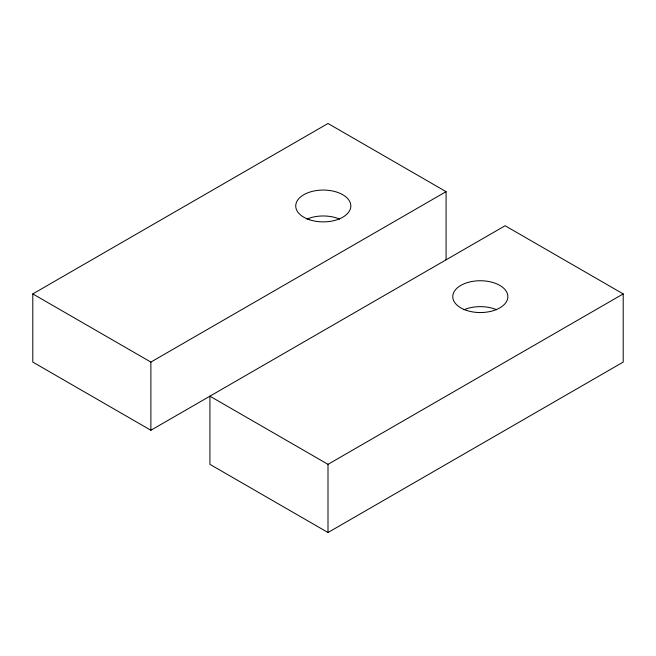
<?xml version="1.0" encoding="UTF-8"?>
<svg xmlns="http://www.w3.org/2000/svg" width="656" height="656" viewBox="0 0 656 656"><rect width="100%" height="100%" fill="white"/><g stroke="black" fill="none" stroke-linecap="round" stroke-linejoin="round"><path stroke-width="0.98" d="M623.2 293.913L328 464.341L209.92 396.175L209.92 464.35L328 532.516L623.2 362.087L623.2 293.913L505.12 225.738L150.88 430.262L32.8 362.087L32.8 293.913L328 123.484L446.08 191.65L446.08 259.825M32.8 293.913L150.88 362.087L446.08 191.65M328 464.341L328 532.516M150.88 362.087L150.88 430.262M306.918 219.079A27.552 15.908 0 0 1 339.636 219.079M463.964 309.747A27.552 15.908 0 0 1 496.682 309.747M309.501 219.744A27.552 15.908 0 0 0 350.829 205.968A27.552 15.908 0 0 0 309.501 192.192A27.552 15.908 0 0 0 309.501 219.744M466.547 310.419A27.552 15.908 0 0 0 507.875 296.643A27.552 15.908 0 0 0 466.547 282.867A27.552 15.908 0 0 0 466.547 310.419"/></g></svg>
